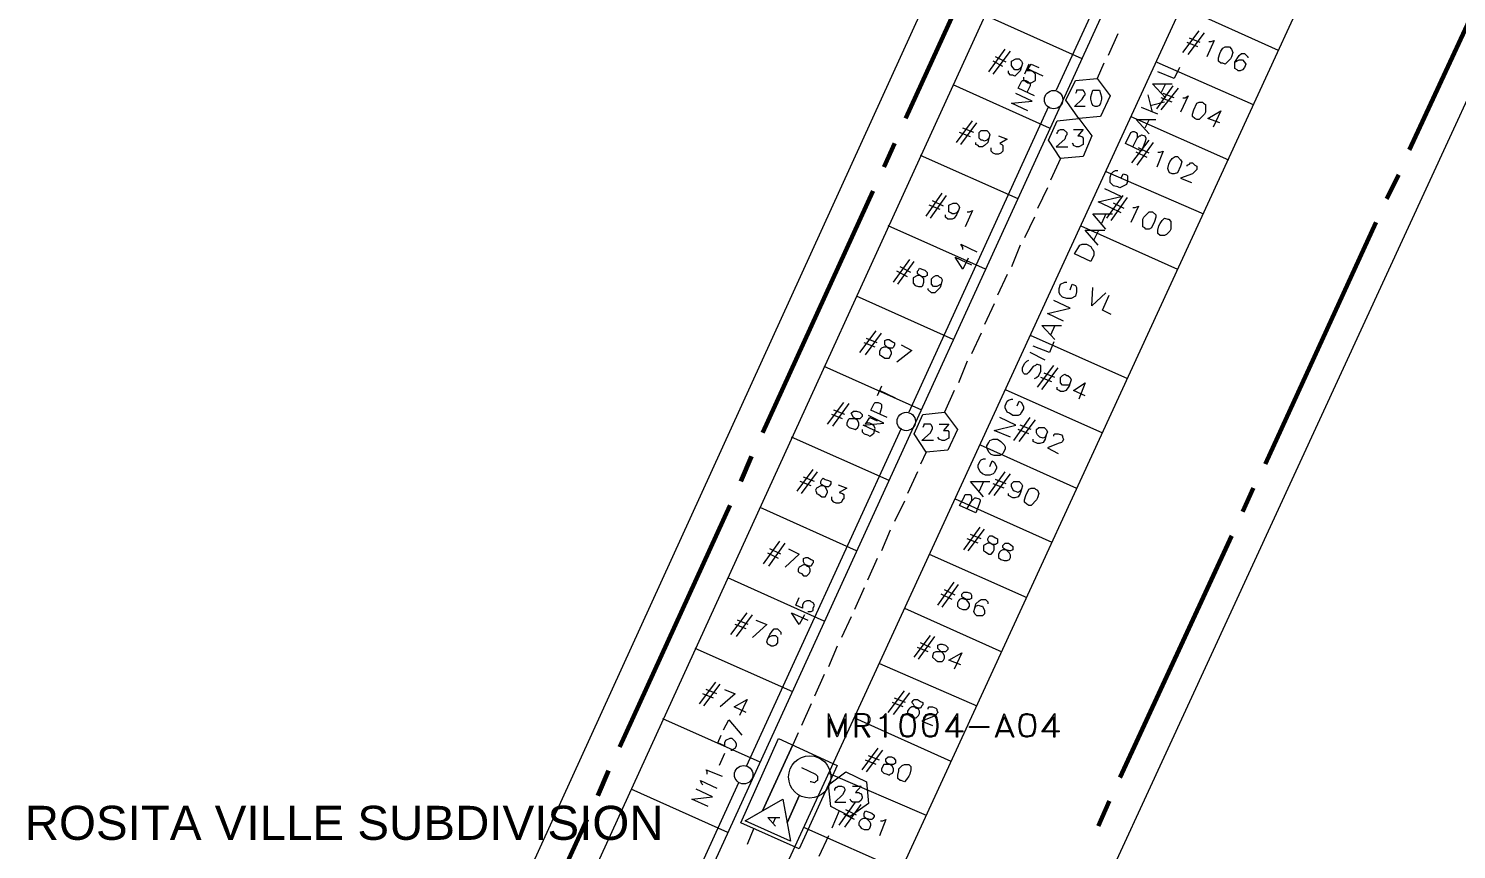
# Model space of a CAD drawing. Header units: millimetres. Extents: x 3.6 to 37.8, y 0.6 to 28.7.
# Drawn here: x 20.3 to 25.8, y 17.34 to 20.5 of the extents above; entities that cross this region are included whole.
import ezdxf

# ---------------------------------------------------------------- set-up
doc = ezdxf.new("R2010")
doc.units = ezdxf.units.MM
for name, color, linetype in [('PDF_0', 7, 'Continuous'), ('PDF_S38$BOUNDARY-NODE', 3, 'Continuous'), ('PDF_S38$NAME-ROAD', 7, 'Continuous'), ('PDF_S38$Passives-TapOffs', 7, 'Continuous'), ('PDF_S38$POLE', 7, 'Continuous'), ('PDF_S38$strand', 7, 'Continuous'), ('PDF_Text', 4, 'Continuous')]:
    doc.layers.add(name, color=color, linetype=linetype)
for name, color, linetype, true_color in [('PDF_S38$Actives-Amplifier', 92, 'Continuous', 0x00b800), ('PDF_S38$Cable-565', 23, 'Continuous', 0xdd8a6e), ('PDF_S38$LOTS', 254, 'Continuous', 0xdcdcdc), ('PDF_S38$ROAD', 8, 'Continuous', 0x808080), ('PDF_S38$SDU', 157, 'Continuous', 0x396472)]:
    doc.layers.add(name, color=color, linetype=linetype, true_color=true_color)
doc.styles.add('PDF Swiss721BT-LightCondensed', font='arial.ttf')

msp = doc.modelspace()

# ---------------------------------------------------------------- linework, layer by layer
at = {"layer": 'PDF_0', "lineweight": 9}
for points in [[(20.4642, 13.3877), (27.0859, 27.9112)], [(27.628, 25.5928), (25.739, 21.4897), (26.1102, 20.8184), (22.987, 14.0424)]]:
    msp.add_lwpolyline(points, dxfattribs=at)
at = {"layer": 'PDF_S38$Actives-Amplifier', "lineweight": 13}
for points in [[(23.4456, 17.8619), (23.4456, 17.7702), (23.4415, 17.7702), (23.4415, 17.8411), (23.4123, 17.7702), (23.3831, 17.8411), (23.3831, 17.7702), (23.3789, 17.7702), (23.3789, 17.8619), (23.4123, 17.7827)], [(23.5958, 17.7702), (23.5958, 17.8536), (23.5874, 17.8453), (23.5791, 17.8411), (23.5791, 17.8453), (23.5874, 17.8494), (23.5999, 17.8619), (23.5999, 17.7702)], [(23.6791, 17.8619), (23.6875, 17.8619), (23.7, 17.8578), (23.7083, 17.8453), (23.7125, 17.8202), (23.7125, 17.8077), (23.7083, 17.7869), (23.7, 17.7744), (23.6875, 17.7702), (23.6791, 17.7702), (23.6666, 17.7744), (23.6583, 17.7869), (23.6541, 17.8077), (23.6541, 17.8202), (23.6583, 17.8453), (23.6666, 17.8578)], [(23.7667, 17.8619), (23.7751, 17.8619), (23.7876, 17.8578), (23.7959, 17.8453), (23.8001, 17.8202), (23.8001, 17.8077), (23.7959, 17.7869), (23.7876, 17.7744), (23.7751, 17.7702), (23.7667, 17.7702), (23.7542, 17.7744), (23.7459, 17.7869), (23.7417, 17.8077), (23.7417, 17.8202), (23.7459, 17.8453), (23.7542, 17.8578)], [(24.0544, 17.8619), (24.092, 17.7702), (24.0878, 17.7702), (24.0544, 17.8494), (24.0252, 17.7702), (24.0211, 17.7702)], [(24.1378, 17.8619), (24.1462, 17.8619), (24.1628, 17.8578), (24.1712, 17.8453), (24.1754, 17.8202), (24.1754, 17.8077), (24.1712, 17.7869), (24.1628, 17.7744), (24.1462, 17.7702), (24.1378, 17.7702), (24.1253, 17.7744), (24.117, 17.7869), (24.1128, 17.8077), (24.1128, 17.8202), (24.117, 17.8453), (24.1253, 17.8578)], [(23.921, 17.8077), (23.921, 17.8119), (23.9961, 17.8119), (23.9961, 17.8077)], [(23.0412, 17.4408), (23.1871, 17.766), (23.4123, 17.6618), (23.2663, 17.3407)], [(23.2205, 17.4408), (23.2663, 17.545), (23.2205, 17.4408), (23.233, 17.3699), (23.0578, 17.4491), (23.1246, 17.4867), (23.2413, 17.741), (23.1246, 17.4867), (23.2038, 17.5325)], [(23.0578, 17.4491), (23.2038, 17.5325), (23.233, 17.3699)]]:
    msp.add_lwpolyline(points, close=True, dxfattribs=at)
for points in [[(23.4873, 17.8161), (23.5165, 17.8161), (23.529, 17.8202), (23.5332, 17.8328), (23.5332, 17.8453), (23.529, 17.8536), (23.5165, 17.8578), (23.4873, 17.8578), (23.4873, 17.7702), (23.4832, 17.7702), (23.4832, 17.8619), (23.5165, 17.8619), (23.529, 17.8578), (23.5332, 17.8536), (23.5374, 17.8453), (23.5374, 17.8328), (23.5332, 17.8202), (23.529, 17.8161), (23.5165, 17.8119), (23.4873, 17.8119)], [(23.6708, 17.7744), (23.6625, 17.7869), (23.6583, 17.8077), (23.6583, 17.8202), (23.6625, 17.8453), (23.6708, 17.8578)], [(23.6666, 17.8536), (23.6791, 17.8578), (23.6875, 17.8578), (23.7, 17.8536)], [(23.6958, 17.8578), (23.7042, 17.8453), (23.7083, 17.8202), (23.7083, 17.8077), (23.7042, 17.7869), (23.6958, 17.7744)], [(23.7584, 17.7744), (23.75, 17.7869), (23.7459, 17.8077), (23.7459, 17.8202), (23.75, 17.8453), (23.7584, 17.8578)], [(23.7542, 17.8536), (23.7667, 17.8578), (23.7751, 17.8578), (23.7876, 17.8536)], [(23.7834, 17.8578), (23.7917, 17.8453), (23.7959, 17.8202), (23.7959, 17.8077), (23.7917, 17.7869), (23.7834, 17.7744)], [(23.8334, 17.7952), (23.896, 17.7952), (23.896, 17.7911), (23.8293, 17.7911), (23.8751, 17.8619), (23.8751, 17.7702), (23.871, 17.7702), (23.871, 17.8494), (23.8334, 17.7911)], [(24.1295, 17.7744), (24.1211, 17.7869), (24.117, 17.8077), (24.117, 17.8202), (24.1211, 17.8453), (24.1295, 17.8578)], [(24.1253, 17.8536), (24.1378, 17.8578), (24.1462, 17.8578), (24.1628, 17.8536)], [(24.1587, 17.8578), (24.167, 17.8453), (24.1712, 17.8202), (24.1712, 17.8077), (24.167, 17.7869), (24.1587, 17.7744)], [(24.2045, 17.7952), (24.2671, 17.7952), (24.2671, 17.7911), (24.2004, 17.7911), (24.2504, 17.8619), (24.2504, 17.7702), (24.2462, 17.7702), (24.2462, 17.8494), (24.2045, 17.7911)], [(23.5124, 17.8119), (23.5374, 17.7702), (23.5332, 17.7702), (23.5082, 17.8119)], [(23.7, 17.7785), (23.6875, 17.7744), (23.6791, 17.7744), (23.6666, 17.7785)], [(23.7876, 17.7785), (23.7751, 17.7744), (23.7667, 17.7744), (23.7542, 17.7785)], [(24.0836, 17.7911), (24.0294, 17.7911)], [(24.0795, 17.7952), (24.0336, 17.7952)], [(24.1628, 17.7785), (24.1462, 17.7744), (24.1378, 17.7744), (24.1253, 17.7785)], [(23.2747, 17.6534), (23.3289, 17.6284), (23.3372, 17.6201), (23.3372, 17.6034), (23.3289, 17.5992), (23.3247, 17.5951), (23.3122, 17.5992), (23.308, 17.5992)], [(23.1746, 17.4283), (23.1454, 17.4616), (23.1913, 17.4616)], [(23.1746, 17.4616), (23.1663, 17.4408)]]:
    msp.add_lwpolyline(points, dxfattribs=at)
msp.add_circle((23.3068, 17.6176), 0.0813, dxfattribs=at)
at = {"layer": 'PDF_S38$BOUNDARY-NODE', "lineweight": 60}
for points in [[(24.1003, 21.0811), (23.675, 20.1512)], [(25.9767, 20.8142), (25.6139, 20.0303)], [(23.6333, 20.0553), (23.5916, 19.9635)], [(25.5723, 19.9343), (25.5264, 19.8426)], [(23.5499, 19.8718), (23.1246, 18.9419)], [(25.4847, 19.7509), (25.0594, 18.821)], [(23.0829, 18.8502), (23.0412, 18.7543)], [(25.0135, 18.7293), (24.9718, 18.6375)], [(22.9995, 18.6625), (22.5741, 17.7327)], [(24.9301, 18.5458), (24.5006, 17.6159)], [(22.5324, 17.6409), (22.4907, 17.545)], [(24.4589, 17.5242), (24.4172, 17.4283)], [(22.449, 17.4533), (22.0237, 16.5234)]]:
    msp.add_lwpolyline(points, dxfattribs=at)
at = {"layer": 'PDF_S38$Cable-565', "lineweight": 13}
for points in [[(24.4923, 20.4764), (24.4547, 20.393)], [(24.4381, 20.3638), (24.413, 20.3055)], [(24.2713, 19.9969), (24.2337, 19.9135)], [(24.2212, 19.8843), (24.1837, 19.8051)], [(24.1712, 19.7717), (24.1337, 19.6925)], [(24.117, 19.6633), (24.0836, 19.5799)], [(24.0669, 19.5507), (24.0294, 19.4715)], [(24.0169, 19.4381), (23.9794, 19.3589)], [(23.9669, 19.3256), (23.9293, 19.2463)], [(23.9127, 19.2171), (23.8793, 19.1337)], [(23.8626, 19.1046), (23.8251, 19.0212)], [(23.7542, 18.8669), (23.7334, 18.821)], [(23.7208, 18.7918), (23.6833, 18.7084)], [(23.6708, 18.6792), (23.6333, 18.6)], [(23.6166, 18.5666), (23.5832, 18.4874)], [(23.5666, 18.4582), (23.529, 18.3748)], [(23.5165, 18.3456), (23.479, 18.2622)], [(23.4665, 18.2331), (23.429, 18.1538)], [(23.4123, 18.1205), (23.3789, 18.0412)], [(23.3622, 18.0121), (23.3247, 17.9287)], [(23.3122, 17.8995), (23.2747, 17.8161)], [(23.2622, 17.7869), (23.2413, 17.741)], [(23.4206, 17.4867), (23.3914, 17.4199)], [(23.0912, 17.4199), (23.0662, 17.3574)], [(23.3789, 17.3908), (23.3414, 17.3115)]]:
    msp.add_lwpolyline(points, dxfattribs=at)
at = {"layer": 'PDF_S38$LOTS', "lineweight": 0}
for points in [[(27.5321, 25.6762), (21.8528, 13.3377)], [(26.1685, 25.3343), (20.6852, 13.3377)], [(24.7383, 20.5807), (25.1094, 20.4139)], [(24.3547, 20.3805), (23.9835, 20.5473)], [(24.6424, 20.368), (25.0135, 20.2054)], [(24.2296, 20.1136), (23.8584, 20.2804)], [(24.5423, 20.1595), (24.9176, 19.9927)], [(24.1086, 19.8426), (23.7334, 20.0094)], [(24.4464, 19.9469), (24.8217, 19.7842)], [(23.9835, 19.5716), (23.6083, 19.7384)], [(24.3505, 19.7384), (24.7216, 19.5716)], [(23.8584, 19.3005), (23.4873, 19.4673)], [(24.1545, 19.3172), (24.5298, 19.1504)], [(23.7375, 19.0295), (23.3622, 19.1963)], [(24.0586, 19.1087), (24.4339, 18.9419)], [(23.6124, 18.7585), (23.2371, 18.9252)], [(23.9627, 18.8961), (24.3338, 18.7293)], [(23.8668, 18.6876), (24.2379, 18.5208)], [(23.4873, 18.4874), (23.1162, 18.6542)], [(23.7667, 18.4749), (24.142, 18.3081)], [(23.3622, 18.2164), (22.9911, 18.3832)], [(23.6708, 18.2664), (24.0461, 18.0996)], [(23.2413, 17.9453), (22.866, 18.1121)], [(23.5749, 18.0538), (23.9502, 17.8911)], [(23.1162, 17.6743), (22.7409, 17.8411)], [(23.479, 17.8453), (23.8501, 17.6785)], [(23.3789, 17.6326), (23.7542, 17.47)], [(22.9911, 17.4033), (22.62, 17.5701)], [(23.283, 17.4241), (23.6583, 17.2573)]]:
    msp.add_lwpolyline(points, dxfattribs=at)
at = {"layer": 'PDF_S38$NAME-ROAD', "lineweight": 9}
for points in [[(24.7299, 20.3472), (24.7091, 20.3055), (24.6465, 20.3305)], [(24.6757, 20.2304), (24.6257, 20.2846), (24.7008, 20.2846)], [(24.6757, 20.2846), (24.6591, 20.2513)], [(24.6257, 20.1762), (24.609, 20.2429)], [(24.6465, 20.1679), (24.584, 20.1929)], [(24.6716, 20.2137), (24.6215, 20.2012)], [(24.6132, 20.0928), (24.5632, 20.147), (24.6382, 20.147)], [(24.6132, 20.147), (24.5965, 20.1136)], [(24.5506, 20.0428), (24.5673, 20.0761)], [(24.5048, 19.9218), (24.5131, 19.9385), (24.5256, 19.9343), (24.5298, 19.9302), (24.5298, 19.9093), (24.5256, 19.8968), (24.5006, 19.8843), (24.4923, 19.8885), (24.4756, 19.8926), (24.4631, 19.9052), (24.4631, 19.926), (24.4672, 19.9385), (24.4756, 19.9469), (24.4839, 19.951), (24.4923, 19.951)], [(24.4798, 19.8009), (24.4172, 19.8301), (24.5048, 19.851), (24.4422, 19.8801)], [(24.4464, 19.7259), (24.3964, 19.7842), (24.4714, 19.7842)], [(24.4464, 19.7842), (24.4297, 19.7467)], [(24.4172, 19.6633), (24.3672, 19.7217), (24.4422, 19.7217)], [(24.4172, 19.7175), (24.4005, 19.6842)], [(24.3088, 19.4923), (24.3171, 19.5132), (24.3296, 19.509), (24.3338, 19.5007), (24.3338, 19.484), (24.3296, 19.4673), (24.313, 19.459), (24.2963, 19.459), (24.2796, 19.4632), (24.2713, 19.4715), (24.2671, 19.4798), (24.2671, 19.4965), (24.2713, 19.5132), (24.2879, 19.5215), (24.2963, 19.5215)], [(24.2838, 19.3714), (24.2212, 19.4006), (24.3088, 19.4215), (24.2462, 19.4506)], [(24.2504, 19.3005), (24.2004, 19.3547), (24.2754, 19.3547)], [(24.2504, 19.3547), (24.2337, 19.3172)], [(24.2462, 19.2922), (24.2296, 19.2505), (24.167, 19.2755)], [(24.2129, 19.2213), (24.1545, 19.2505)], [(24.1712, 19.1504), (24.1795, 19.1546), (24.1879, 19.1629), (24.1962, 19.1796), (24.1962, 19.2005), (24.1837, 19.2046), (24.1795, 19.2046), (24.1754, 19.2005), (24.167, 19.1963), (24.1503, 19.1754), (24.142, 19.1671), (24.1337, 19.1671), (24.1295, 19.1713), (24.1253, 19.1796), (24.1253, 19.1921), (24.1337, 19.2088), (24.142, 19.2171), (24.1503, 19.2213)], [(24.1045, 19.0462), (24.1128, 19.0629), (24.1211, 19.0587), (24.1295, 19.042), (24.1295, 19.0337), (24.1211, 19.0212), (24.117, 19.0128), (24.1086, 19.0086), (24.0878, 19.0086), (24.0753, 19.017), (24.0669, 19.0212), (24.0586, 19.0378), (24.0586, 19.0462), (24.0669, 19.0629), (24.0711, 19.067), (24.0836, 19.0712), (24.0878, 19.0712)], [(24.0795, 18.9252), (24.0169, 18.9503), (24.1003, 18.9711), (24.0378, 19.0003)], [(24.0002, 18.8127), (24.0086, 18.8335), (24.0169, 18.8293), (24.0252, 18.8127), (24.0252, 18.8043), (24.0169, 18.7876), (24.0127, 18.7835), (24.0002, 18.7793), (23.9835, 18.7793), (23.971, 18.7835), (23.9627, 18.7918), (23.9544, 18.8085), (23.9544, 18.8168), (23.9627, 18.8335), (23.9669, 18.8377), (23.9752, 18.8419), (23.9835, 18.8419)], [(23.9752, 18.6959), (23.9252, 18.7543), (24.0002, 18.7543)], [(23.9752, 18.7543), (23.9585, 18.7168)], [(23.9127, 18.65), (23.9293, 18.6792), (23.9418, 18.6917), (23.946, 18.6917), (23.9585, 18.6876), (23.9627, 18.6834), (23.9627, 18.6792), (23.9585, 18.6667), (23.946, 18.6334), (23.8835, 18.6625), (23.9001, 18.6917), (23.9043, 18.7042), (23.9252, 18.7042), (23.9293, 18.6959), (23.9293, 18.6792)]]:
    msp.add_lwpolyline(points, dxfattribs=at)
for points in [[(24.5757, 20.0845), (24.5798, 20.0845), (24.584, 20.0886), (24.5965, 20.0845), (24.6007, 20.0761), (24.6007, 20.072), (24.5965, 20.0594), (24.584, 20.0261), (24.5215, 20.0553), (24.5423, 20.097), (24.5506, 20.1011), (24.5548, 20.1011), (24.5632, 20.097), (24.5673, 20.0928), (24.5673, 20.0761)], [(24.3255, 19.6299), (24.338, 19.6508), (24.3463, 19.6633), (24.3547, 19.6675), (24.3713, 19.6675), (24.388, 19.6591), (24.3922, 19.6508), (24.3964, 19.6466), (24.4005, 19.6383), (24.4005, 19.6258), (24.388, 19.6008)], [(23.9877, 18.8919), (23.9961, 18.9044), (24.0002, 18.9127), (24.0127, 18.9169), (24.0294, 18.9169), (24.0419, 18.9086), (24.0544, 18.8961), (24.0586, 18.8877), (24.0586, 18.8794), (24.0503, 18.8627), (24.0461, 18.8585), (24.0378, 18.8544), (24.0169, 18.8544), (24.0044, 18.8585), (23.9961, 18.8669), (23.9877, 18.8835)]]:
    msp.add_lwpolyline(points, close=True, dxfattribs=at)
at = {"layer": 'PDF_S38$Passives-TapOffs', "lineweight": 9}
for points in [[(24.4255, 20.1595), (24.3422, 20.1512), (24.2921, 20.2221), (24.3296, 20.2971), (24.413, 20.3055), (24.4631, 20.2387)], [(24.3964, 20.2596), (24.4214, 20.2596), (24.4297, 20.2346), (24.4297, 20.2262), (24.4255, 20.2096), (24.4214, 20.2012), (24.413, 20.197), (24.4047, 20.197), (24.3964, 20.2012), (24.3922, 20.2096), (24.388, 20.2262), (24.388, 20.2346)], [(24.3588, 20.0052), (24.2713, 19.9969), (24.2254, 20.0678), (24.2588, 20.1428), (24.3422, 20.1512), (24.3922, 20.0845)], [(23.8376, 18.8752), (23.7542, 18.8669), (23.7083, 18.9378), (23.7417, 19.0128), (23.8251, 19.0212), (23.8751, 18.9544)], [(23.5249, 17.5992), (23.5332, 17.5158), (23.4623, 17.4658), (23.3873, 17.5033), (23.3789, 17.5867), (23.4456, 17.6368)]]:
    msp.add_lwpolyline(points, close=True, dxfattribs=at)
for points in [[(24.3672, 20.197), (24.3255, 20.197), (24.3547, 20.2262), (24.363, 20.2387), (24.3672, 20.2429), (24.3672, 20.2471), (24.363, 20.2554), (24.3588, 20.2596), (24.3338, 20.2596), (24.3338, 20.2554), (24.3296, 20.2471)], [(24.2588, 20.0928), (24.2588, 20.097), (24.2629, 20.1011), (24.2629, 20.1053), (24.2713, 20.1095), (24.2838, 20.1095), (24.2963, 20.097), (24.2963, 20.0886), (24.2921, 20.0845), (24.2879, 20.072), (24.2546, 20.0428), (24.3005, 20.0428)], [(24.3213, 20.1095), (24.3588, 20.1095), (24.338, 20.0845), (24.3463, 20.0845), (24.3547, 20.0803), (24.3588, 20.0761), (24.3588, 20.0511), (24.3422, 20.0428), (24.3338, 20.0428), (24.3213, 20.0469), (24.3213, 20.0511), (24.3171, 20.0553)], [(23.7834, 18.9127), (23.7375, 18.9127), (23.7709, 18.9419), (23.7792, 18.9586), (23.7792, 18.9628), (23.7751, 18.9711), (23.7709, 18.9753), (23.7459, 18.9753), (23.7459, 18.9711), (23.7417, 18.9628)], [(23.8042, 18.9753), (23.8418, 18.9753), (23.8209, 18.9503), (23.8376, 18.9503), (23.8418, 18.9461), (23.8418, 18.9211), (23.8251, 18.9127), (23.8168, 18.9127), (23.8042, 18.9169), (23.8001, 18.9252)], [(23.4039, 17.5659), (23.4039, 17.5701), (23.4081, 17.5784), (23.4123, 17.5784), (23.4164, 17.5826), (23.429, 17.5826), (23.4373, 17.5784), (23.4415, 17.5701), (23.4415, 17.5659), (23.4331, 17.5492), (23.4039, 17.52), (23.4456, 17.52)], [(23.4707, 17.5826), (23.504, 17.5826), (23.4832, 17.5575), (23.4957, 17.5575), (23.4998, 17.5534), (23.504, 17.5534), (23.5082, 17.5409), (23.5082, 17.5367), (23.504, 17.5284), (23.4957, 17.52), (23.4707, 17.52), (23.4665, 17.5242), (23.4623, 17.5325)]]:
    msp.add_lwpolyline(points, dxfattribs=at)
at = {"layer": 'PDF_S38$POLE', "lineweight": 0}
for points in [[(24.1503, 20.3597), (24.1337, 20.3221)], [(24.2045, 20.3138), (24.142, 20.343)], [(24.1712, 20.2387), (24.1086, 20.2679), (24.1211, 20.293), (24.1253, 20.2971), (24.1378, 20.2971), (24.1462, 20.293), (24.1545, 20.2846), (24.1545, 20.2763), (24.142, 20.2513)], [(24.1462, 20.1804), (24.0836, 20.2096), (24.1628, 20.2179), (24.1003, 20.2471)], [(23.5832, 19.1212), (23.5666, 19.0837)], [(23.6374, 19.0754), (23.5749, 19.1046)], [(23.6041, 19.0003), (23.5415, 19.0295), (23.5541, 19.0545), (23.5582, 19.0587), (23.5707, 19.0587), (23.5791, 19.0545), (23.5832, 19.0503), (23.5832, 19.0378), (23.5749, 19.0128)], [(23.5749, 18.9419), (23.5124, 18.9711), (23.5916, 18.9795), (23.5332, 19.0086)], [(22.9744, 17.7994), (22.9953, 17.8369), (23.0453, 17.7785)], [(23.0036, 17.7202), (23.0078, 17.7202), (23.012, 17.7243), (23.0203, 17.7285), (23.0245, 17.7368), (23.0245, 17.7452), (23.0203, 17.7535), (23.0078, 17.766), (22.9995, 17.766), (22.9828, 17.7577), (22.9786, 17.7494), (22.9786, 17.7368), (22.9536, 17.7494), (22.9661, 17.7785)], [(22.9786, 17.7077), (22.9578, 17.6618)], [(22.9119, 17.6284), (22.9119, 17.6368), (22.9077, 17.6451), (22.9703, 17.6201)], [(22.8952, 17.5867), (22.891, 17.5909), (22.8869, 17.6034), (22.9494, 17.5742)], [(22.9161, 17.5033), (22.8535, 17.5325), (22.9327, 17.5409), (22.8702, 17.5701)]]:
    msp.add_lwpolyline(points, dxfattribs=at)
for centre in [(24.2451, 20.2238), (23.678, 18.9853), (23.0525, 17.6259)]:
    msp.add_circle(centre, 0.0354, dxfattribs=at)
at = {"layer": 'PDF_S38$ROAD', "lineweight": 0}
for points in [[(27.1443, 25.8096), (21.4024, 13.3377)], [(25.9548, 25.4304), (26.5438, 25.1675), (21.1314, 13.3377)]]:
    msp.add_lwpolyline(points, dxfattribs=at)
at = {"layer": 'PDF_S38$SDU', "lineweight": 0}
for points in [[(24.7425, 20.4055), (24.805, 20.4889)], [(24.8008, 20.4264), (24.7591, 20.4431)], [(24.7633, 20.3972), (24.8259, 20.4806)], [(24.8092, 20.4431), (24.7675, 20.4597)], [(24.8425, 20.4472), (24.8509, 20.4472), (24.8634, 20.4514), (24.8342, 20.3889)], [(23.9961, 20.3305), (24.0586, 20.418)], [(24.0127, 20.3221), (24.0795, 20.4097)], [(24.0628, 20.368), (24.0211, 20.3889)], [(24.9426, 20.368), (24.9593, 20.3763), (24.9718, 20.3763), (24.9801, 20.368), (24.9843, 20.3597), (24.9801, 20.3472), (24.9718, 20.3388), (24.9635, 20.3347), (24.9551, 20.3347), (24.9509, 20.3388), (24.9426, 20.343), (24.9426, 20.368), (24.9593, 20.393), (24.9676, 20.4014), (24.9801, 20.4014), (24.9926, 20.3889), (24.9926, 20.3847)], [(24.0503, 20.3513), (24.0127, 20.3722)], [(24.1211, 20.3513), (24.117, 20.3347), (24.0961, 20.3138), (24.0878, 20.318), (24.0795, 20.318), (24.0711, 20.3263), (24.0711, 20.3347)], [(24.1295, 20.3096), (24.1295, 20.3013), (24.1378, 20.293), (24.1462, 20.2888), (24.1587, 20.2888), (24.1754, 20.2971), (24.1754, 20.3221), (24.167, 20.3305), (24.1587, 20.3347), (24.142, 20.3347), (24.1587, 20.3597), (24.1879, 20.3472)], [(24.6424, 20.1887), (24.7049, 20.2763)], [(24.6591, 20.1845), (24.7258, 20.2679)], [(24.7008, 20.2137), (24.6591, 20.2304)], [(24.7091, 20.2304), (24.6674, 20.2471)], [(24.7425, 20.2304), (24.7508, 20.2304), (24.7633, 20.2387), (24.7341, 20.1762)], [(24.8842, 20.1345), (24.8384, 20.1512), (24.8884, 20.1804), (24.8592, 20.1178)], [(23.871, 20.0594), (23.9335, 20.1428)], [(23.8876, 20.0511), (23.9502, 20.1345)], [(23.9377, 20.097), (23.896, 20.1136)], [(23.9252, 20.0803), (23.8835, 20.097)], [(23.9961, 20.0761), (23.9919, 20.0594), (23.9794, 20.0469), (23.971, 20.0428), (23.9585, 20.0428), (23.9544, 20.0469), (23.946, 20.0511), (23.946, 20.0594)], [(24.0336, 20.0845), (24.0669, 20.072), (24.0378, 20.0553), (24.0461, 20.0511), (24.0503, 20.0469), (24.0503, 20.0261), (24.0419, 20.0177), (24.0336, 20.0136), (24.0211, 20.0136), (24.0127, 20.0177), (24.0044, 20.0261), (24.0044, 20.0386)], [(24.5465, 19.9802), (24.6132, 20.0678)], [(24.5673, 19.9719), (24.6299, 20.0594)], [(24.6048, 20.0011), (24.5632, 20.0219)], [(24.6132, 20.0177), (24.5715, 20.0386)], [(24.6465, 20.0219), (24.6549, 20.0219), (24.6674, 20.0261), (24.6424, 19.9635)], [(24.7591, 19.9677), (24.7591, 19.9719), (24.7675, 19.976), (24.7716, 19.9802), (24.78, 19.9802), (24.7883, 19.9719), (24.7967, 19.9677), (24.7967, 19.9552), (24.78, 19.9385), (24.7341, 19.9218), (24.7758, 19.9052)], [(23.7542, 19.7759), (23.8168, 19.8635)], [(23.7709, 19.7676), (23.8334, 19.8551)], [(24.4506, 19.7676), (24.5131, 19.8551)], [(24.4672, 19.7592), (24.5298, 19.8468)], [(23.8084, 19.8009), (23.7667, 19.8176)], [(23.8209, 19.8134), (23.7792, 19.8343)], [(23.8793, 19.7967), (23.871, 19.7801), (23.8626, 19.7676), (23.8543, 19.7634), (23.8376, 19.7634), (23.8293, 19.7717), (23.8293, 19.7801)], [(23.9127, 19.7926), (23.921, 19.7926), (23.9335, 19.7967), (23.9043, 19.7342)], [(24.5048, 19.7884), (24.4631, 19.8093)], [(24.5173, 19.8051), (24.4756, 19.8259)], [(24.5506, 19.8093), (24.559, 19.8093), (24.5715, 19.8134), (24.5423, 19.7509)], [(23.6291, 19.5215), (23.6917, 19.6091)], [(23.6833, 19.5424), (23.6416, 19.5632)], [(23.6458, 19.5132), (23.7083, 19.6008)], [(23.6958, 19.5591), (23.6541, 19.5799)], [(23.8126, 19.5132), (23.7959, 19.5049), (23.7834, 19.5049), (23.7751, 19.5132), (23.7751, 19.534), (23.7834, 19.5424), (23.7917, 19.5466), (23.8001, 19.5466), (23.8042, 19.5424), (23.8126, 19.5382), (23.8168, 19.5299), (23.8126, 19.5132), (23.8084, 19.5007), (23.7876, 19.4798), (23.7751, 19.4798), (23.7625, 19.4923), (23.7625, 19.4965)], [(24.4464, 19.4798), (24.3922, 19.4298), (24.3964, 19.5007)], [(24.4672, 19.3964), (24.4339, 19.4131), (24.4589, 19.4715)], [(23.4998, 19.2505), (23.5624, 19.3339)], [(23.5582, 19.2713), (23.5165, 19.288)], [(23.5207, 19.2422), (23.5832, 19.3256)], [(23.5666, 19.288), (23.5249, 19.3047)], [(23.6583, 19.2797), (23.7, 19.2588), (23.6416, 19.213)], [(24.1837, 19.1171), (24.2462, 19.2005)], [(24.2004, 19.1087), (24.2629, 19.1921)], [(24.2379, 19.1379), (24.1962, 19.1546)], [(24.2504, 19.1546), (24.2087, 19.1713)], [(24.3088, 19.1337), (24.3046, 19.1212), (24.2921, 19.1046), (24.2838, 19.1004), (24.2713, 19.1004), (24.2671, 19.1046), (24.2588, 19.1087), (24.2588, 19.1171)], [(24.3672, 19.0837), (24.3213, 19.1046), (24.3672, 19.1337), (24.3422, 19.0712)], [(23.3747, 18.9753), (23.4373, 19.0587)], [(23.4331, 18.9961), (23.3914, 19.0128)], [(23.3956, 18.9669), (23.4581, 19.0545)], [(23.4415, 19.0128), (23.3998, 19.0295)], [(23.5082, 18.9544), (23.5082, 18.9461), (23.5165, 18.9378), (23.529, 18.9336), (23.5374, 18.9294), (23.5457, 18.9336), (23.5541, 18.9419), (23.5541, 18.9461), (23.5582, 18.9586), (23.5541, 18.9669), (23.5457, 18.9753), (23.5374, 18.9795), (23.5249, 18.9795), (23.5207, 18.9753), (23.5374, 19.0003), (23.5666, 18.9878)], [(24.092, 18.9127), (24.1545, 19.0003)], [(24.1128, 18.9086), (24.1754, 18.992)], [(24.1587, 18.9544), (24.117, 18.9711)], [(24.1503, 18.9378), (24.1086, 18.9544)], [(24.2171, 18.9336), (24.2129, 18.9169), (24.2045, 18.9044), (24.192, 18.9002), (24.1837, 18.9002), (24.167, 18.9086), (24.167, 18.9169)], [(24.2462, 18.9294), (24.2462, 18.9336), (24.2504, 18.9378), (24.2629, 18.9378), (24.2754, 18.9336), (24.2796, 18.9294), (24.2796, 18.9252), (24.2838, 18.9169), (24.2796, 18.9086), (24.2754, 18.9044), (24.2629, 18.9002), (24.2212, 18.8835), (24.2629, 18.8627)], [(23.258, 18.7168), (23.3205, 18.8002)], [(23.2747, 18.7084), (23.3372, 18.7918)], [(23.9961, 18.7042), (24.0586, 18.7918)], [(23.3122, 18.7376), (23.2705, 18.7543)], [(23.3247, 18.7543), (23.283, 18.771)], [(23.4164, 18.7418), (23.4498, 18.7293), (23.4206, 18.7126), (23.4331, 18.7084), (23.4373, 18.7042), (23.4373, 18.6876), (23.4331, 18.6834), (23.429, 18.6751), (23.4206, 18.6709), (23.4081, 18.6709), (23.3998, 18.6751), (23.3914, 18.6834), (23.3914, 18.6959)], [(24.0544, 18.7293), (24.0127, 18.7459)], [(24.0169, 18.7001), (24.0795, 18.7835)], [(24.0628, 18.7459), (24.0211, 18.7626)], [(24.1211, 18.7251), (24.117, 18.7084), (24.1086, 18.6959), (24.0961, 18.6917), (24.0878, 18.6917), (24.0711, 18.7001), (24.0711, 18.7084)], [(23.9001, 18.4916), (23.9627, 18.5792)], [(23.1287, 18.4374), (23.1913, 18.5249)], [(23.9544, 18.5166), (23.9127, 18.5333)], [(23.9168, 18.4874), (23.9794, 18.5708)], [(23.9669, 18.5333), (23.9252, 18.55)], [(23.1871, 18.4582), (23.1454, 18.4791)], [(23.1496, 18.429), (23.2121, 18.5166)], [(23.1954, 18.4749), (23.1537, 18.4958)], [(23.2246, 18.4958), (23.2663, 18.4749), (23.2121, 18.4249)], [(23.8001, 18.2789), (23.8626, 18.3665)], [(23.8168, 18.2706), (23.8793, 18.3582)], [(23.8543, 18.2998), (23.8126, 18.3206)], [(23.8668, 18.3165), (23.8251, 18.3373)], [(23.9418, 18.2664), (23.946, 18.2831), (23.9585, 18.2956), (23.9669, 18.2998), (23.9835, 18.2998), (23.9919, 18.2914), (23.9919, 18.2831)], [(23.0036, 18.1663), (23.0662, 18.2497)], [(23.062, 18.1872), (23.0203, 18.2039)], [(23.0245, 18.158), (23.087, 18.2414)], [(23.0704, 18.2039), (23.0287, 18.2205)], [(23.0995, 18.2205), (23.1412, 18.2039), (23.087, 18.1538)], [(23.1454, 18.1497), (23.1537, 18.1663), (23.1621, 18.1788), (23.1704, 18.1872), (23.1829, 18.1872), (23.1954, 18.1747), (23.1954, 18.1663)], [(23.7083, 18.0788), (23.7709, 18.1622)], [(23.725, 18.0704), (23.7876, 18.158)], [(23.7709, 18.1163), (23.7334, 18.133)], [(23.7625, 18.0996), (23.7208, 18.1163)], [(23.8876, 18.0496), (23.8418, 18.0663), (23.8918, 18.0955), (23.8626, 18.0329)], [(22.8827, 17.8995), (22.9453, 17.9829)], [(22.8994, 17.8911), (22.9619, 17.9745)], [(22.9369, 17.9203), (22.8952, 17.937)], [(22.9494, 17.937), (22.9077, 17.9537)], [(22.9786, 17.9537), (23.0203, 17.937), (22.9619, 17.887)], [(23.062, 17.8661), (23.0161, 17.887), (23.0662, 17.9161), (23.037, 17.8536)], [(23.6083, 17.8661), (23.6708, 17.9495)], [(23.6291, 17.8578), (23.6917, 17.9412)], [(23.675, 17.9036), (23.6333, 17.9203)], [(23.6666, 17.887), (23.6249, 17.9036)], [(23.7625, 17.8786), (23.7625, 17.8828), (23.7667, 17.887), (23.7792, 17.887), (23.7917, 17.8828), (23.7959, 17.8786), (23.7959, 17.8745), (23.8001, 17.8661), (23.7959, 17.8619), (23.7917, 17.8536), (23.7792, 17.8494), (23.7375, 17.8328), (23.7792, 17.8161)], [(23.5082, 17.6451), (23.5707, 17.7285)], [(23.5249, 17.6368), (23.5874, 17.7202)], [(23.5749, 17.6826), (23.5332, 17.6993)], [(23.5624, 17.666), (23.5207, 17.6826)], [(23.4206, 17.4324), (23.4832, 17.52)], [(23.479, 17.4533), (23.4373, 17.4741)], [(23.4415, 17.4241), (23.504, 17.5117)], [(23.4873, 17.47), (23.4456, 17.4908)], [(23.5791, 17.4491), (23.5874, 17.4491), (23.5999, 17.4533), (23.5749, 17.3908)]]:
    msp.add_lwpolyline(points, dxfattribs=at)
for points in [[(24.9051, 20.4264), (24.9218, 20.4264), (24.9301, 20.418), (24.9343, 20.4055), (24.9301, 20.3889), (24.9259, 20.3805), (24.9051, 20.3597), (24.8967, 20.3638), (24.8884, 20.3638), (24.8801, 20.3722), (24.8801, 20.3847), (24.8842, 20.4014), (24.8884, 20.4097), (24.8967, 20.4222)], [(24.117, 20.343), (24.1086, 20.3388), (24.0961, 20.3388), (24.0878, 20.3472), (24.0836, 20.3555), (24.0836, 20.3722), (24.1003, 20.3805), (24.1128, 20.3805), (24.1211, 20.3722), (24.1253, 20.3638), (24.1211, 20.3513)], [(24.8175, 20.2137), (24.8217, 20.2096), (24.83, 20.2054), (24.83, 20.1762), (24.8259, 20.1679), (24.805, 20.147), (24.7967, 20.147), (24.7883, 20.1512), (24.78, 20.1595), (24.78, 20.1679), (24.7842, 20.1845), (24.7967, 20.2096), (24.805, 20.2137)], [(23.9877, 20.0678), (23.9794, 20.0636), (23.971, 20.0678), (23.9669, 20.0678), (23.9585, 20.0761), (23.9585, 20.097), (23.9669, 20.1053), (23.9877, 20.1053), (23.9961, 20.097), (24.0002, 20.0886), (23.9961, 20.0761)], [(24.7216, 20.0052), (24.7341, 19.9927), (24.7383, 19.9844), (24.7341, 19.9677), (24.7216, 19.9427), (24.7091, 19.9385), (24.7008, 19.9385), (24.6924, 19.9427), (24.6882, 19.9469), (24.6841, 19.9594), (24.6882, 19.976), (24.6924, 19.9844), (24.7008, 19.9969), (24.7133, 20.0052)], [(23.871, 19.7884), (23.8626, 19.7842), (23.8543, 19.7842), (23.8501, 19.7884), (23.8418, 19.7926), (23.8418, 19.8176), (23.8584, 19.8259), (23.871, 19.8259), (23.8793, 19.8176), (23.8835, 19.8093), (23.8793, 19.7967)], [(24.6257, 19.7926), (24.6382, 19.7801), (24.6382, 19.7717), (24.634, 19.755), (24.6215, 19.73), (24.6132, 19.7259), (24.6007, 19.7259), (24.5965, 19.73), (24.5882, 19.7342), (24.5882, 19.7634), (24.5923, 19.7717), (24.6132, 19.7926)], [(24.6841, 19.7634), (24.6882, 19.7634), (24.6966, 19.755), (24.6966, 19.7259), (24.6924, 19.7175), (24.6799, 19.705), (24.6716, 19.7008), (24.6549, 19.7008), (24.6465, 19.7092), (24.6465, 19.7217), (24.6507, 19.7384), (24.6549, 19.7467), (24.6632, 19.7592), (24.6716, 19.7676)], [(23.7375, 19.5716), (23.75, 19.5674), (23.7584, 19.5591), (23.7584, 19.5466), (23.75, 19.5424), (23.7417, 19.5424), (23.7292, 19.5466), (23.7208, 19.5466), (23.7042, 19.5382), (23.7042, 19.5174), (23.7125, 19.509), (23.725, 19.5049), (23.7375, 19.5049), (23.7417, 19.509), (23.7459, 19.5215), (23.7459, 19.534), (23.7375, 19.5424), (23.725, 19.5507), (23.7208, 19.5549), (23.7208, 19.5632), (23.725, 19.5674), (23.7292, 19.5757)], [(23.6124, 19.3005), (23.6249, 19.2922), (23.6333, 19.288), (23.6333, 19.2797), (23.6291, 19.2713), (23.6249, 19.2672), (23.6166, 19.2672), (23.6041, 19.2713), (23.5916, 19.2713), (23.5832, 19.2672), (23.5791, 19.263), (23.5749, 19.2547), (23.5749, 19.2422), (23.5832, 19.238), (23.5958, 19.2296), (23.6124, 19.2296), (23.6208, 19.2463), (23.6208, 19.2505), (23.6166, 19.263), (23.6083, 19.2672), (23.5958, 19.2797), (23.5958, 19.2964), (23.6041, 19.3005)], [(24.3046, 19.1254), (24.2796, 19.1254), (24.2713, 19.1337), (24.2713, 19.1546), (24.2796, 19.1629), (24.2879, 19.1671), (24.2963, 19.1629), (24.3005, 19.1629), (24.3088, 19.1546), (24.313, 19.1462), (24.3088, 19.1337)], [(23.4873, 19.0253), (23.4998, 19.0212), (23.5082, 19.0128), (23.5082, 19.0045), (23.4998, 18.9961), (23.4581, 18.9961), (23.454, 18.992), (23.4498, 18.9795), (23.4498, 18.9711), (23.4581, 18.9628), (23.4832, 18.9544), (23.4915, 18.9628), (23.4957, 18.9711), (23.4957, 18.9795), (23.4915, 18.9878), (23.4832, 18.9961), (23.4748, 19.0003), (23.4665, 19.017), (23.4748, 19.0253)], [(24.2129, 18.9252), (24.2045, 18.9211), (24.192, 18.9252), (24.1837, 18.9336), (24.1795, 18.9419), (24.1795, 18.9544), (24.1879, 18.9628), (24.2087, 18.9628), (24.2171, 18.9544), (24.2212, 18.9461), (24.2171, 18.9336)], [(23.3664, 18.7626), (23.3789, 18.7585), (23.3873, 18.7543), (23.3873, 18.7459), (23.3831, 18.7376), (23.3789, 18.7334), (23.3706, 18.7334), (23.3581, 18.7376), (23.3497, 18.7376), (23.3331, 18.7293), (23.3289, 18.7209), (23.3331, 18.7126), (23.3331, 18.7084), (23.3414, 18.7042), (23.3539, 18.6959), (23.3664, 18.6959), (23.3747, 18.7126), (23.3747, 18.7168), (23.3664, 18.7334), (23.3539, 18.7418), (23.3497, 18.7459), (23.3497, 18.7543), (23.3539, 18.7626), (23.3581, 18.7668)], [(24.117, 18.7168), (24.1086, 18.7126), (24.0961, 18.7168), (24.092, 18.7168), (24.0836, 18.7334), (24.0836, 18.7459), (24.092, 18.7543), (24.1128, 18.7543), (24.1211, 18.7459), (24.1253, 18.7376), (24.1211, 18.7251)], [(24.1712, 18.7293), (24.1754, 18.7251), (24.1837, 18.7209), (24.1879, 18.7084), (24.1837, 18.6917), (24.1795, 18.6834), (24.1587, 18.6625), (24.1503, 18.6625), (24.142, 18.6667), (24.1337, 18.6751), (24.1337, 18.6834), (24.1378, 18.7001), (24.1503, 18.7251), (24.1587, 18.7293)], [(24.0086, 18.5458), (24.0211, 18.5375), (24.0294, 18.5333), (24.0294, 18.5166), (24.0211, 18.5124), (24.0127, 18.5124), (24.0002, 18.5166), (23.9919, 18.5166), (23.9752, 18.5083), (23.9752, 18.4874), (23.9835, 18.4832), (23.9961, 18.4749), (24.0044, 18.4749), (24.0127, 18.4832), (24.0169, 18.4916), (24.0169, 18.5083), (24.0086, 18.5124), (23.9961, 18.5208), (23.9919, 18.5291), (23.9919, 18.5333), (23.9961, 18.5416), (24.0002, 18.5458)], [(23.2997, 18.4624), (23.3122, 18.4541), (23.3205, 18.4499), (23.3205, 18.4415), (23.3164, 18.4374), (23.3122, 18.429), (23.3039, 18.429), (23.2914, 18.4332), (23.283, 18.4332), (23.2663, 18.4249), (23.2622, 18.4165), (23.2622, 18.4082), (23.2663, 18.404), (23.2747, 18.3998), (23.283, 18.3915), (23.2955, 18.3915), (23.3039, 18.3998), (23.308, 18.4082), (23.308, 18.4165), (23.3039, 18.4249), (23.2955, 18.429), (23.2872, 18.4374), (23.283, 18.4457), (23.283, 18.4582), (23.2914, 18.4624)], [(24.0711, 18.5166), (24.0795, 18.5124), (24.0878, 18.5041), (24.0878, 18.4916), (24.0795, 18.4874), (24.0753, 18.4874), (24.0628, 18.4916), (24.0503, 18.4916), (24.0419, 18.4874), (24.0378, 18.4832), (24.0336, 18.4749), (24.0336, 18.4624), (24.0419, 18.4541), (24.0544, 18.4499), (24.0669, 18.4499), (24.0753, 18.4541), (24.0795, 18.4624), (24.0795, 18.4707), (24.0753, 18.4791), (24.0669, 18.4874), (24.0544, 18.4958), (24.0503, 18.4999), (24.0503, 18.5083), (24.0586, 18.5166)], [(23.9127, 18.329), (23.9252, 18.3248), (23.9293, 18.3165), (23.9293, 18.3039), (23.921, 18.2998), (23.9043, 18.2998), (23.8918, 18.3039), (23.8835, 18.2998), (23.8793, 18.2956), (23.8751, 18.2873), (23.8751, 18.2748), (23.8835, 18.2664), (23.896, 18.2622), (23.9085, 18.2622), (23.9168, 18.2664), (23.921, 18.2748), (23.921, 18.2831), (23.9168, 18.2914), (23.9085, 18.2998), (23.896, 18.3081), (23.8918, 18.3123), (23.8918, 18.3206), (23.9001, 18.329)], [(23.946, 18.2748), (23.9544, 18.2789), (23.9669, 18.2748), (23.971, 18.2748), (23.9794, 18.2581), (23.9794, 18.2456), (23.971, 18.2372), (23.9502, 18.2372), (23.9418, 18.2456), (23.9377, 18.2539), (23.9418, 18.2664)], [(23.1537, 18.158), (23.1621, 18.1622), (23.1746, 18.1622), (23.1829, 18.1538), (23.1829, 18.133), (23.1746, 18.1246), (23.1663, 18.1205), (23.1579, 18.1205), (23.1537, 18.1246), (23.1454, 18.1288), (23.1412, 18.1371), (23.1454, 18.1497)], [(23.8168, 18.1288), (23.8293, 18.1246), (23.8376, 18.1163), (23.8376, 18.108), (23.8293, 18.0996), (23.7917, 18.0996), (23.7834, 18.0955), (23.7792, 18.0829), (23.7792, 18.0788), (23.7917, 18.0663), (23.8001, 18.0621), (23.8168, 18.0621), (23.8209, 18.0663), (23.8251, 18.0746), (23.8251, 18.0829), (23.8209, 18.0913), (23.8001, 18.1121), (23.8001, 18.1246), (23.8084, 18.1288)], [(23.7208, 17.9161), (23.7334, 17.9078), (23.7417, 17.9036), (23.7417, 17.8953), (23.7375, 17.8911), (23.7334, 17.8828), (23.725, 17.8828), (23.7125, 17.887), (23.7, 17.887), (23.6917, 17.8828), (23.6875, 17.8786), (23.6833, 17.8703), (23.6833, 17.8578), (23.6917, 17.8536), (23.7042, 17.8453), (23.7167, 17.8453), (23.725, 17.8536), (23.7292, 17.8619), (23.7292, 17.8703), (23.725, 17.8786), (23.7167, 17.8828), (23.7083, 17.8911), (23.7042, 17.8995), (23.7, 17.9036), (23.7042, 17.912), (23.7083, 17.9161)], [(23.6208, 17.6951), (23.6291, 17.691), (23.6374, 17.6826), (23.6374, 17.6701), (23.6291, 17.666), (23.5916, 17.666), (23.5832, 17.6493), (23.5832, 17.6409), (23.5916, 17.6326), (23.6041, 17.6284), (23.6124, 17.6243), (23.6166, 17.6284), (23.6249, 17.6326), (23.6291, 17.6409), (23.6291, 17.6493), (23.6249, 17.6576), (23.6166, 17.666), (23.6041, 17.6701), (23.5999, 17.6785), (23.5999, 17.6868), (23.6083, 17.6951)], [(23.6708, 17.666), (23.6875, 17.666), (23.6958, 17.6576), (23.6958, 17.6451), (23.6917, 17.6284), (23.6875, 17.6201), (23.6791, 17.6076), (23.6708, 17.5992), (23.6583, 17.6034), (23.6541, 17.6034), (23.6458, 17.6118), (23.6458, 17.6243), (23.65, 17.6409), (23.65, 17.6493), (23.6625, 17.6618)], [(23.5207, 17.4867), (23.5457, 17.4783), (23.5541, 17.47), (23.5541, 17.4658), (23.5499, 17.4575), (23.5457, 17.4533), (23.5374, 17.4533), (23.5249, 17.4575), (23.5124, 17.4575), (23.504, 17.4533), (23.4998, 17.4491), (23.4957, 17.4408), (23.4957, 17.4324), (23.4998, 17.4283), (23.504, 17.4199), (23.5165, 17.4158), (23.5332, 17.4158), (23.5374, 17.4199), (23.5415, 17.4324), (23.5415, 17.4366), (23.5374, 17.445), (23.5165, 17.4658), (23.5165, 17.4783)]]:
    msp.add_lwpolyline(points, close=True, dxfattribs=at)
at = {"layer": 'PDF_S38$strand', "color": 254, "lineweight": 0, "true_color": 0xdcdcdc}
for points in [[(24.9384, 21.7441), (24.2546, 20.2596)], [(24.2254, 20.197), (23.6875, 19.0212)], [(23.6583, 18.9586), (23.062, 17.6576)], [(23.0328, 17.5951), (22.5241, 16.4817)]]:
    msp.add_lwpolyline(points, dxfattribs=at)
at = {"layer": 'PDF_S38$strand', "lineweight": 0}
for points in [[(23.9168, 19.6133), (23.896, 19.5716), (23.8668, 19.6174), (23.9293, 19.5883)], [(23.896, 19.6466), (23.896, 19.655), (23.8876, 19.6675), (23.9502, 19.6383)], [(23.2997, 18.2539), (23.3122, 18.2539), (23.3205, 18.2581), (23.3205, 18.2664), (23.3247, 18.2789), (23.3205, 18.2873), (23.3122, 18.2914), (23.308, 18.2956), (23.2955, 18.2956), (23.2872, 18.2914), (23.283, 18.2873), (23.2788, 18.2789), (23.2788, 18.2664), (23.2538, 18.2789), (23.2663, 18.3081)], [(23.2872, 18.2414), (23.2663, 18.2039), (23.2371, 18.2497), (23.2997, 18.2205)]]:
    msp.add_lwpolyline(points, dxfattribs=at)

# ---------------------------------------------------------------- texts
at = {"layer": 'PDF_Text', "insert": (20.2857, 17.4401), "char_height": 0.130882, "attachment_point": 4, "style": 'PDF Swiss721BT-LightCondensed'}
msp.add_mtext('ROSITA VILLE SUBDIVISION', dxfattribs=at)

doc.saveas('drawing.dxf')
